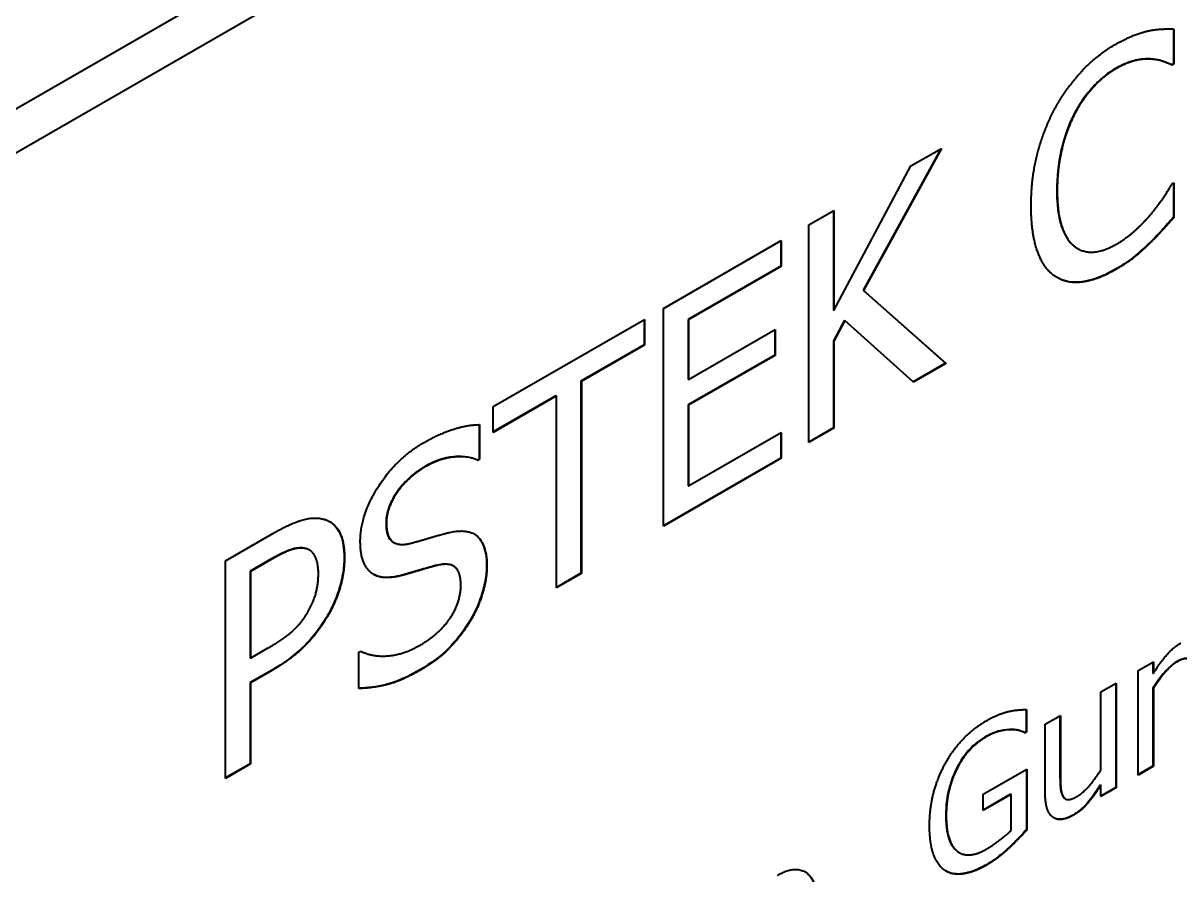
# Model space of a CAD drawing. Header units: inches. Extents: x 6934 to 18973, y 4254 to 7629.
# Drawn here: x 11221.65 to 11239.04, y 6575.24 to 6588.04 of the extents above; entities that cross this region are included whole.
import ezdxf

# ---------------------------------------------------------------- set-up
doc = ezdxf.new("R2010")
doc.units = ezdxf.units.IN
doc.header["$MEASUREMENT"] = 0
doc.layers.add('POWER SUPPLY CASE OUTLINE$0$가시적인 것(ISO)', color=3, linetype='Continuous', lineweight=40, true_color=0x00ff00)
doc.layers.add('POWER SUPPLY CASE OUTLINE$0$가시적인 좁은 것(ISO)', color=3, linetype='Continuous', lineweight=35, true_color=0x00ff00)

msp = doc.modelspace()

# ---------------------------------------------------------------- linework, layer by layer
at = {"layer": 'POWER SUPPLY CASE OUTLINE$0$가시적인 것(ISO)'}
for p, q in [((11194.708, 6571.303), (11268.247, 6613.651)), ((11268.252, 6613.648), (11194.713, 6571.299)), ((11195.231, 6570.944), (11267.734, 6612.695)), ((11238.943, 6587.954), (11238.943, 6587.432)), ((11238.948, 6587.954), (11238.948, 6587.429)), ((11238.943, 6587.432), (11238.913, 6587.415)), ((11238.913, 6587.415), (11238.919, 6587.412)), ((11238.948, 6587.429), (11238.919, 6587.412)), ((11238.943, 6587.432), (11238.948, 6587.429)), ((11235.455, 6586.16), (11234.284, 6584.025)), ((11234.997, 6585.896), (11235.455, 6586.16)), ((11235.444, 6586.153), (11234.278, 6584.028)), ((11233.837, 6583.725), (11234.997, 6585.896)), ((11238.921, 6585.627), (11238.948, 6585.643)), ((11238.943, 6585.64), (11238.943, 6585.127)), ((11238.948, 6585.643), (11238.948, 6585.124)), ((11233.461, 6585.011), (11233.837, 6585.228)), ((11233.831, 6585.224), (11233.831, 6583.728)), ((11233.837, 6585.228), (11233.837, 6583.725)), ((11238.943, 6585.127), (11238.948, 6585.124)), ((11233.461, 6581.741), (11233.461, 6585.011)), ((11231.279, 6583.755), (11233.049, 6584.774)), ((11233.043, 6584.77), (11233.043, 6584.39)), ((11233.049, 6584.774), (11233.049, 6584.387)), ((11237.498, 6584.657), (11237.504, 6584.653)), ((11238.567, 6584.725), (11238.572, 6584.722)), ((11233.043, 6584.39), (11231.649, 6583.588)), ((11233.049, 6584.387), (11231.655, 6583.584)), ((11233.043, 6584.39), (11233.049, 6584.387)), ((11234.278, 6584.028), (11235.518, 6582.932)), ((11234.278, 6584.028), (11234.284, 6584.025)), ((11234.284, 6584.025), (11235.524, 6582.929)), ((11231.279, 6580.485), (11231.279, 6583.755)), ((11233.831, 6583.728), (11233.837, 6583.725)), ((11228.719, 6582.28), (11230.993, 6583.59)), ((11230.987, 6583.586), (11230.987, 6583.206)), ((11230.993, 6583.59), (11230.993, 6583.203)), ((11231.649, 6583.588), (11231.655, 6583.584)), ((11231.649, 6583.588), (11231.649, 6582.692)), ((11231.655, 6583.584), (11231.655, 6582.689)), ((11233.996, 6583.577), (11233.831, 6583.267)), ((11234.002, 6583.574), (11233.837, 6583.264)), ((11233.996, 6583.577), (11234.002, 6583.574)), ((11235.036, 6582.648), (11234.002, 6583.574)), ((11231.655, 6582.689), (11232.955, 6583.437)), ((11232.949, 6583.434), (11232.949, 6583.053)), ((11232.955, 6583.437), (11232.955, 6583.05)), ((11230.987, 6583.206), (11230.038, 6582.66)), ((11230.993, 6583.203), (11230.044, 6582.656)), ((11230.987, 6583.206), (11230.993, 6583.203)), ((11233.831, 6583.267), (11233.831, 6581.961)), ((11233.831, 6583.267), (11233.837, 6583.264)), ((11233.837, 6583.264), (11233.837, 6581.958)), ((11232.949, 6583.053), (11231.649, 6582.305)), ((11232.955, 6583.05), (11231.655, 6582.302)), ((11232.949, 6583.053), (11232.955, 6583.05)), ((11235.518, 6582.932), (11235.031, 6582.652)), ((11235.524, 6582.929), (11235.036, 6582.648)), ((11235.518, 6582.932), (11235.524, 6582.929)), ((11231.649, 6582.692), (11231.655, 6582.689)), ((11230.038, 6582.66), (11230.038, 6579.776)), ((11230.038, 6582.66), (11230.044, 6582.656)), ((11230.044, 6582.656), (11230.044, 6579.773)), ((11229.662, 6582.443), (11228.719, 6581.9)), ((11229.668, 6582.44), (11228.719, 6581.893)), ((11229.662, 6582.443), (11229.668, 6582.44)), ((11229.668, 6579.557), (11229.668, 6582.44)), ((11228.719, 6581.893), (11228.719, 6582.28)), ((11231.649, 6582.305), (11231.655, 6582.302)), ((11231.649, 6582.305), (11231.649, 6581.091)), ((11231.655, 6582.302), (11231.655, 6581.088)), ((11228.509, 6582.009), (11228.509, 6581.493)), ((11228.515, 6582.009), (11228.515, 6581.49)), ((11231.655, 6581.088), (11233.049, 6581.89)), ((11233.043, 6581.887), (11233.043, 6581.507)), ((11233.049, 6581.89), (11233.049, 6581.504)), ((11233.831, 6581.961), (11233.461, 6581.748)), ((11233.837, 6581.958), (11233.461, 6581.741)), ((11233.831, 6581.961), (11233.837, 6581.958)), ((11228.509, 6581.493), (11228.482, 6581.477)), ((11228.482, 6581.477), (11228.487, 6581.474)), ((11228.515, 6581.49), (11228.487, 6581.474)), ((11228.509, 6581.493), (11228.515, 6581.49)), ((11233.043, 6581.507), (11231.279, 6580.491)), ((11233.049, 6581.504), (11231.279, 6580.485)), ((11233.043, 6581.507), (11233.049, 6581.504)), ((11231.649, 6581.091), (11231.655, 6581.088)), ((11224.696, 6579.964), (11225.407, 6580.373)), ((11225.952, 6580.127), (11225.957, 6580.124)), ((11227.22, 6580.242), (11227.226, 6580.239)), ((11224.696, 6576.694), (11224.696, 6579.964)), ((11225.378, 6579.987), (11225.066, 6579.807)), ((11225.384, 6579.984), (11225.072, 6579.804)), ((11225.066, 6579.807), (11225.072, 6579.804)), ((11225.066, 6579.807), (11225.066, 6578.503)), ((11225.072, 6579.804), (11225.072, 6578.5)), ((11228.117, 6579.887), (11228.122, 6579.883)), ((11230.038, 6579.776), (11229.668, 6579.563)), ((11230.044, 6579.773), (11229.668, 6579.557)), ((11230.038, 6579.776), (11230.044, 6579.773)), ((11225.072, 6578.5), (11225.329, 6578.648)), ((11226.702, 6578.591), (11226.729, 6578.606)), ((11226.702, 6578.045), (11226.702, 6578.591)), ((11225.066, 6578.503), (11225.072, 6578.5)), ((11238.411, 6578.314), (11238.64, 6578.446)), ((11238.634, 6578.443), (11238.634, 6578.275)), ((11238.64, 6578.446), (11238.64, 6578.271)), ((11225.385, 6578.316), (11225.066, 6578.132)), ((11225.391, 6578.313), (11225.072, 6578.129)), ((11238.411, 6576.744), (11238.411, 6578.314)), ((11238.634, 6578.275), (11238.64, 6578.271)), ((11225.066, 6578.132), (11225.072, 6578.129)), ((11225.066, 6578.132), (11225.066, 6576.913)), ((11225.072, 6578.129), (11225.072, 6576.91)), ((11237.851, 6577.992), (11238.079, 6578.123)), ((11237.851, 6576.818), (11237.851, 6577.992)), ((11238.074, 6578.12), (11238.074, 6576.556)), ((11238.079, 6578.123), (11238.079, 6576.553)), ((11238.634, 6578.052), (11238.634, 6576.879)), ((11238.634, 6578.052), (11238.64, 6578.049)), ((11238.64, 6578.049), (11238.64, 6576.875)), ((11236.726, 6577.727), (11236.726, 6577.394)), ((11236.731, 6577.727), (11236.731, 6577.391)), ((11237.013, 6577.509), (11237.242, 6577.641)), ((11237.242, 6577.641), (11237.242, 6576.745)), ((11237.013, 6576.49), (11237.013, 6577.509)), ((11237.236, 6577.638), (11237.236, 6576.749)), ((11236.476, 6577.427), (11236.482, 6577.424)), ((11236.726, 6577.394), (11236.705, 6577.382)), ((11236.705, 6577.382), (11236.711, 6577.379)), ((11236.731, 6577.391), (11236.711, 6577.379)), ((11236.726, 6577.394), (11236.731, 6577.391)), ((11225.066, 6576.913), (11224.696, 6576.7)), ((11225.072, 6576.91), (11224.696, 6576.694)), ((11225.066, 6576.913), (11225.072, 6576.91)), ((11236.081, 6576.455), (11236.739, 6576.834)), ((11236.733, 6576.831), (11236.733, 6575.923)), ((11236.739, 6576.834), (11236.739, 6575.92)), ((11238.634, 6576.879), (11238.411, 6576.75)), ((11238.64, 6576.875), (11238.411, 6576.744)), ((11238.634, 6576.879), (11238.64, 6576.875)), ((11237.845, 6576.597), (11237.851, 6576.594)), ((11236.495, 6576.456), (11236.081, 6576.218)), ((11236.081, 6576.211), (11236.081, 6576.455)), ((11236.501, 6576.453), (11236.081, 6576.211)), ((11236.495, 6576.456), (11236.501, 6576.453)), ((11236.501, 6575.912), (11236.501, 6576.453)), ((11237.851, 6576.421), (11237.851, 6576.594)), ((11238.074, 6576.556), (11237.851, 6576.427)), ((11238.079, 6576.553), (11237.851, 6576.421)), ((11238.074, 6576.556), (11238.079, 6576.553)), ((11237.314, 6576.388), (11237.32, 6576.385)), ((11236.733, 6575.923), (11236.739, 6575.92)), ((11235.687, 6575.604), (11235.693, 6575.601)), ((11235.722, 6575.58), (11235.727, 6575.577))]:
    msp.add_line(p, q, dxfattribs=at)
msp.add_ellipse((11213.896, 6575.412), major_axis=(-7.378, -4.995), ratio=0.327963, start_param=1.72774, end_param=5.619094, dxfattribs=at)
for points, degree in [([(11238.075, 6587.727), (11238.217, 6587.808), (11238.467, 6587.905), (11238.572, 6587.928)], 2), ([(11238.572, 6587.928), (11238.664, 6587.947), (11238.854, 6587.958), (11238.948, 6587.954)], 2), ([(11237.156, 6586.747), (11237.326, 6587.064), (11237.789, 6587.562), (11238.075, 6587.727)], 2), ([(11238.6, 6587.501), (11238.492, 6587.508), (11238.238, 6587.449), (11238.073, 6587.354)], 2), ([(11238.919, 6587.412), (11238.868, 6587.436), (11238.712, 6587.495), (11238.6, 6587.501)], 2), ([(11238.073, 6587.354), (11237.892, 6587.25), (11237.569, 6586.892), (11237.447, 6586.657)], 2), ([(11236.803, 6585.298), (11236.803, 6585.709), (11236.984, 6586.423), (11237.156, 6586.747)], 2), ([(11237.447, 6586.657), (11237.328, 6586.422), (11237.195, 6585.839), (11237.195, 6585.524)], 2), ([(11237.195, 6585.524), (11237.195, 6585.187), (11237.335, 6584.783), (11237.456, 6584.686)], 2), ([(11238.621, 6585.192), (11238.724, 6585.32), (11238.877, 6585.552), (11238.921, 6585.627)], 2), ([(11237.158, 6584.241), (11236.989, 6584.355), (11236.803, 6584.885), (11236.803, 6585.298)], 2), ([(11238.073, 6584.715), (11238.236, 6584.808), (11238.513, 6585.061), (11238.621, 6585.192)], 2), ([(11238.948, 6585.124), (11238.854, 6585.019), (11238.689, 6584.831), (11238.572, 6584.722)], 2), ([(11237.451, 6584.689), (11237.466, 6584.677), (11237.482, 6584.666), (11237.498, 6584.657)], 3), ([(11237.456, 6584.686), (11237.575, 6584.593), (11237.894, 6584.612), (11238.073, 6584.715)], 2), ([(11238.572, 6584.722), (11238.449, 6584.603), (11238.238, 6584.434), (11238.068, 6584.336)], 2), ([(11238.068, 6584.336), (11237.793, 6584.177), (11237.328, 6584.124), (11237.158, 6584.241)], 2), ([(11227.674, 6581.737), (11227.912, 6581.874), (11228.334, 6582.008), (11228.515, 6582.009)], 2), ([(11226.722, 6580.254), (11226.722, 6580.651), (11227.259, 6581.498), (11227.674, 6581.737)], 2), ([(11228.487, 6581.474), (11228.352, 6581.539), (11227.93, 6581.508), (11227.699, 6581.375)], 2), ([(11227.699, 6581.375), (11227.438, 6581.225), (11227.114, 6580.755), (11227.114, 6580.524)], 2), ([(11225.407, 6580.373), (11225.659, 6580.518), (11226.012, 6580.626), (11226.147, 6580.595)], 2), ([(11226.147, 6580.595), (11226.305, 6580.562), (11226.484, 6580.281), (11226.484, 6580.008)], 2), ([(11227.114, 6580.524), (11227.114, 6580.318), (11227.305, 6580.181), (11227.483, 6580.228)], 2), ([(11226.906, 6579.768), (11226.819, 6579.827), (11226.722, 6580.063), (11226.722, 6580.254)], 2), ([(11227.483, 6580.228), (11227.603, 6580.26), (11227.949, 6580.363), (11228.063, 6580.39)], 2), ([(11228.063, 6580.39), (11228.354, 6580.454), (11228.625, 6580.194), (11228.625, 6579.889)], 2), ([(11225.888, 6580.149), (11225.799, 6580.167), (11225.56, 6580.085), (11225.384, 6579.984)], 2), ([(11225.952, 6580.127), (11225.931, 6580.139), (11225.908, 6580.148), (11225.882, 6580.153)], 3), ([(11226.092, 6579.769), (11226.092, 6579.938), (11225.991, 6580.129), (11225.888, 6580.149)], 2), ([(11226.484, 6580.008), (11226.484, 6579.796), (11226.353, 6579.339), (11226.236, 6579.139)], 2), ([(11228.233, 6579.594), (11228.233, 6579.79), (11228.066, 6579.938), (11227.884, 6579.895)], 2), ([(11225.932, 6579.191), (11226.016, 6579.338), (11226.092, 6579.612), (11226.092, 6579.769)], 2), ([(11227.373, 6579.749), (11227.227, 6579.709), (11226.995, 6579.711), (11226.906, 6579.768)], 2), ([(11227.884, 6579.895), (11227.754, 6579.862), (11227.536, 6579.795), (11227.373, 6579.749)], 2), ([(11228.625, 6579.889), (11228.625, 6579.695), (11228.49, 6579.247), (11228.368, 6579.047)], 2), ([(11227.603, 6578.685), (11227.914, 6578.865), (11228.233, 6579.348), (11228.233, 6579.594)], 2), ([(11225.329, 6578.648), (11225.558, 6578.78), (11225.84, 6579.027), (11225.932, 6579.191)], 2), ([(11226.236, 6579.139), (11226.09, 6578.888), (11225.693, 6578.487), (11225.391, 6578.313)], 2), ([(11228.368, 6579.047), (11228.233, 6578.826), (11227.889, 6578.474), (11227.63, 6578.325)], 2), ([(11226.729, 6578.606), (11226.915, 6578.512), (11227.385, 6578.56), (11227.603, 6578.685)], 2), ([(11238.64, 6578.271), (11238.742, 6578.437), (11238.94, 6578.663), (11239.052, 6578.727)], 2), ([(11238.992, 6578.442), (11238.907, 6578.393), (11238.726, 6578.184), (11238.64, 6578.049)], 2), ([(11239.205, 6578.447), (11239.177, 6578.491), (11239.077, 6578.491), (11238.992, 6578.442)], 2), ([(11227.63, 6578.325), (11227.323, 6578.148), (11226.892, 6578.048), (11226.702, 6578.045)], 2), ([(11236.139, 6577.565), (11236.231, 6577.619), (11236.398, 6577.684), (11236.475, 6577.701)], 2), ([(11236.475, 6577.701), (11236.536, 6577.716), (11236.686, 6577.728), (11236.731, 6577.727)], 2), ([(11235.514, 6576.919), (11235.624, 6577.12), (11235.946, 6577.455), (11236.139, 6577.565)], 2), ([(11236.111, 6577.308), (11235.85, 6577.158), (11235.527, 6576.518), (11235.527, 6576.14)], 2), ([(11236.482, 6577.424), (11236.409, 6577.424), (11236.219, 6577.371), (11236.111, 6577.308)], 2), ([(11236.711, 6577.379), (11236.665, 6577.399), (11236.57, 6577.427), (11236.482, 6577.424)], 2), ([(11235.276, 6575.987), (11235.276, 6576.239), (11235.399, 6576.711), (11235.514, 6576.919)], 2), ([(11237.498, 6576.425), (11237.582, 6576.473), (11237.771, 6576.693), (11237.851, 6576.818)], 2), ([(11237.242, 6576.745), (11237.242, 6576.62), (11237.258, 6576.465), (11237.286, 6576.42)], 2), ([(11237.136, 6576.106), (11237.077, 6576.145), (11237.013, 6576.33), (11237.013, 6576.49)], 2), ([(11237.286, 6576.42), (11237.314, 6576.375), (11237.409, 6576.374), (11237.498, 6576.425)], 2), ([(11237.851, 6576.594), (11237.745, 6576.426), (11237.556, 6576.207), (11237.438, 6576.14)], 2), ([(11237.28, 6576.423), (11237.289, 6576.408), (11237.301, 6576.396), (11237.314, 6576.388)], 3), ([(11235.527, 6576.14), (11235.527, 6575.929), (11235.612, 6575.663), (11235.693, 6575.601)], 2), ([(11237.438, 6576.14), (11237.35, 6576.089), (11237.193, 6576.066), (11237.136, 6576.106)], 2), ([(11235.512, 6575.307), (11235.398, 6575.38), (11235.276, 6575.72), (11235.276, 6575.987)], 2), ([(11236.128, 6575.629), (11236.23, 6575.688), (11236.432, 6575.838), (11236.501, 6575.912)], 2), ([(11236.739, 6575.92), (11236.693, 6575.87), (11236.538, 6575.707), (11236.472, 6575.647)], 2), ([(11235.687, 6575.604), (11235.698, 6575.595), (11235.71, 6575.587), (11235.722, 6575.58)], 3), ([(11235.693, 6575.601), (11235.77, 6575.537), (11235.99, 6575.55), (11236.128, 6575.629)], 2), ([(11236.472, 6575.647), (11236.382, 6575.565), (11236.238, 6575.452), (11236.137, 6575.394)], 2), ([(11236.137, 6575.394), (11235.945, 6575.283), (11235.627, 6575.235), (11235.512, 6575.307)], 2), ([(11232.989, 6575.236), (11233.265, 6575.395), (11233.595, 6575.151), (11233.595, 6574.756)], 2)]:
    msp.add_open_spline(points, degree=degree, dxfattribs=at)
for points, knots in [([(11238.594, 6587.505), (11238.493, 6587.511), (11238.405, 6587.493), (11238.266, 6587.46), (11238.165, 6587.414), (11238.067, 6587.358)], [-0.0768871, -0.0768871, -0.0768871, -0.0768871, -0.05182526, -0.05182526, 0, 0, 0, 0]), ([(11238.913, 6587.415), (11238.871, 6587.435), (11238.828, 6587.452), (11238.727, 6587.49), (11238.66, 6587.501), (11238.594, 6587.505)], [-0.06961259, -0.06961259, -0.06961259, -0.06961259, -0.03976359, -0.03976359, 0, 0, 0, 0]), ([(11238.067, 6587.358), (11238.003, 6587.321), (11237.939, 6587.276), (11237.805, 6587.162), (11237.745, 6587.099), (11237.599, 6586.929), (11237.514, 6586.8), (11237.441, 6586.661)], [-0.1115081, -0.1115081, -0.1115081, -0.1115081, -0.0870833, -0.0870833, -0.0590765, -0.0590765, 0, 0, 0, 0]), ([(11237.441, 6586.661), (11237.344, 6586.468), (11237.289, 6586.278), (11237.208, 6585.923), (11237.189, 6585.718), (11237.189, 6585.527)], [-0.1476879, -0.1476879, -0.1476879, -0.1476879, -0.0877747, -0.0877747, 0, 0, 0, 0]), ([(11237.189, 6585.527), (11237.189, 6585.209), (11237.236, 6585.045), (11237.315, 6584.842), (11237.373, 6584.751), (11237.451, 6584.689)], [-0.1214512, -0.1214512, -0.1214512, -0.1214512, -0.0642207, -0.0642207, 0, 0, 0, 0]), ([(11238.943, 6585.127), (11238.884, 6585.061), (11238.825, 6584.995), (11238.704, 6584.857), (11238.633, 6584.787), (11238.567, 6584.725)], [-0.0712963, -0.0712963, -0.0712963, -0.0712963, -0.03684318, -0.03684318, 0, 0, 0, 0]), ([(11238.567, 6584.725), (11238.492, 6584.653), (11238.415, 6584.584), (11238.257, 6584.457), (11238.158, 6584.394), (11238.063, 6584.339)], [-0.09903769, -0.09903769, -0.09903769, -0.09903769, -0.05048594, -0.05048594, 0, 0, 0, 0]), ([(11238.063, 6584.339), (11237.963, 6584.282), (11237.864, 6584.235), (11237.674, 6584.172), (11237.583, 6584.153), (11237.383, 6584.145), (11237.282, 6584.169), (11237.193, 6584.219)], [-0.1794107, -0.1794107, -0.1794107, -0.1794107, -0.1270831, -0.1270831, -0.0773401, -0.0773401, -0.0102437, -0.0102437, -0.0102437, -0.0102437]), ([(11228.482, 6581.477), (11228.357, 6581.537), (11228.209, 6581.534), (11227.984, 6581.513), (11227.841, 6581.464), (11227.693, 6581.378)], [-0.1295698, -0.1295698, -0.1295698, -0.1295698, -0.0786324, -0.0786324, 0, 0, 0, 0]), ([(11227.693, 6581.378), (11227.633, 6581.343), (11227.572, 6581.303), (11227.46, 6581.212), (11227.409, 6581.163), (11227.299, 6581.039), (11227.252, 6580.97), (11227.184, 6580.849), (11227.157, 6580.788), (11227.118, 6580.656), (11227.109, 6580.59), (11227.109, 6580.528)], [-0.1251637, -0.1251637, -0.1251637, -0.1251637, -0.10162, -0.10162, -0.0805716, -0.0805716, -0.0542895, -0.0542895, -0.0285675, -0.0285675, 0, 0, 0, 0]), ([(11226.258, 6580.554), (11226.275, 6580.544), (11226.291, 6580.533), (11226.344, 6580.488), (11226.388, 6580.44), (11226.463, 6580.266), (11226.478, 6580.142), (11226.478, 6580.011)], [-0.1262451, -0.1262451, -0.1262451, -0.1262451, -0.1071909, -0.1071909, -0.0602015, -0.0602015, 0, 0, 0, 0]), ([(11227.109, 6580.528), (11227.109, 6580.478), (11227.113, 6580.43), (11227.132, 6580.349), (11227.147, 6580.316), (11227.175, 6580.277), (11227.192, 6580.258), (11227.22, 6580.242)], [-0.2083364, -0.2083364, -0.2083364, -0.2083364, -0.1406606, -0.1406606, -0.079946, -0.079946, -0.0533291, -0.0533291, -0.0533291, -0.0533291]), ([(11228.432, 6580.367), (11228.503, 6580.324), (11228.542, 6580.26), (11228.604, 6580.12), (11228.619, 6580.011), (11228.619, 6579.892)], [-0.08651444, -0.08651444, -0.08651444, -0.08651444, -0.0546459, -0.0546459, 0, 0, 0, 0]), ([(11225.882, 6580.153), (11225.819, 6580.165), (11225.748, 6580.155), (11225.622, 6580.112), (11225.533, 6580.076), (11225.378, 6579.987)], [-0.2007325, -0.2007325, -0.2007325, -0.2007325, -0.0822616, -0.0822616, 0, 0, 0, 0]), ([(11226.478, 6580.011), (11226.478, 6579.933), (11226.472, 6579.853), (11226.44, 6579.663), (11226.415, 6579.575), (11226.357, 6579.389), (11226.302, 6579.264), (11226.231, 6579.142)], [-0.09462629, -0.09462629, -0.09462629, -0.09462629, -0.07620373, -0.07620373, -0.05277517, -0.05277517, 0, 0, 0, 0]), ([(11228.117, 6579.887), (11228.104, 6579.894), (11228.09, 6579.9), (11228.017, 6579.921), (11227.947, 6579.914), (11227.879, 6579.898)], [-0.04830089, -0.04830089, -0.04830089, -0.04830089, -0.03789035, -0.03789035, 0, 0, 0, 0]), ([(11227.368, 6579.752), (11227.228, 6579.714), (11227.144, 6579.713), (11227.035, 6579.714), (11226.973, 6579.73), (11226.917, 6579.761)], [-0.0690036, -0.0690036, -0.0690036, -0.0690036, -0.04585056, -0.04585056, -0.00436716, -0.00436716, -0.00436716, -0.00436716]), ([(11227.879, 6579.898), (11227.799, 6579.878), (11227.72, 6579.856), (11227.553, 6579.805), (11227.453, 6579.776), (11227.368, 6579.752)], [-0.09019349, -0.09019349, -0.09019349, -0.09019349, -0.04673127, -0.04673127, 0, 0, 0, 0]), ([(11228.619, 6579.892), (11228.619, 6579.821), (11228.612, 6579.747), (11228.583, 6579.579), (11228.559, 6579.495), (11228.494, 6579.298), (11228.436, 6579.172), (11228.362, 6579.05)], [-0.1048492, -0.1048492, -0.1048492, -0.1048492, -0.0811011, -0.0811011, -0.0533927, -0.0533927, 0, 0, 0, 0]), ([(11226.231, 6579.142), (11226.182, 6579.059), (11226.129, 6578.979), (11225.992, 6578.8), (11225.924, 6578.729), (11225.738, 6578.541), (11225.562, 6578.418), (11225.385, 6578.316)], [-0.135455, -0.135455, -0.135455, -0.135455, -0.1178819, -0.1178819, -0.0938497, -0.0938497, 0, 0, 0, 0]), ([(11228.362, 6579.05), (11228.234, 6578.84), (11228.113, 6578.712), (11227.928, 6578.523), (11227.777, 6578.416), (11227.624, 6578.328)], [-0.117358, -0.117358, -0.117358, -0.117358, -0.0808701, -0.0808701, 0, 0, 0, 0]), ([(11238.986, 6578.445), (11238.957, 6578.428), (11238.928, 6578.407), (11238.859, 6578.346), (11238.826, 6578.309), (11238.747, 6578.218), (11238.688, 6578.137), (11238.634, 6578.052)], [-0.05288008, -0.05288008, -0.05288008, -0.05288008, -0.04672614, -0.04672614, -0.03775206, -0.03775206, 0, 0, 0, 0]), ([(11239.166, 6578.483), (11239.164, 6578.484), (11239.162, 6578.485), (11239.147, 6578.492), (11239.131, 6578.496), (11239.071, 6578.488), (11239.029, 6578.469), (11238.986, 6578.445)], [-0.04126539, -0.04126539, -0.04126539, -0.04126539, -0.03828666, -0.03828666, -0.02245416, -0.02245416, 0, 0, 0, 0]), ([(11227.624, 6578.328), (11227.324, 6578.155), (11227.163, 6578.116), (11226.965, 6578.07), (11226.831, 6578.051), (11226.702, 6578.048)], [-0.1108632, -0.1108632, -0.1108632, -0.1108632, -0.0769799, -0.0769799, -0.0011095, -0.0011095, -0.0011095, -0.0011095]), ([(11236.105, 6577.312), (11236.066, 6577.289), (11236.027, 6577.263), (11235.952, 6577.203), (11235.916, 6577.17), (11235.819, 6577.065), (11235.764, 6576.988), (11235.671, 6576.823), (11235.619, 6576.715), (11235.537, 6576.427), (11235.521, 6576.279), (11235.521, 6576.143)], [-0.2441297, -0.2441297, -0.2441297, -0.2441297, -0.2102118, -0.2102118, -0.1781248, -0.1781248, -0.1186624, -0.1186624, -0.0626206, -0.0626206, 0, 0, 0, 0]), ([(11236.476, 6577.427), (11236.412, 6577.427), (11236.347, 6577.412), (11236.242, 6577.382), (11236.174, 6577.351), (11236.105, 6577.312)], [-0.05733148, -0.05733148, -0.05733148, -0.05733148, -0.03632461, -0.03632461, 0, 0, 0, 0]), ([(11236.705, 6577.382), (11236.675, 6577.395), (11236.644, 6577.407), (11236.575, 6577.427), (11236.525, 6577.429), (11236.476, 6577.427)], [-0.05329076, -0.05329076, -0.05329076, -0.05329076, -0.02854251, -0.02854251, 0, 0, 0, 0]), ([(11237.236, 6576.749), (11237.236, 6576.637), (11237.241, 6576.567), (11237.252, 6576.489), (11237.262, 6576.452), (11237.28, 6576.423)], [-0.03935745, -0.03935745, -0.03935745, -0.03935745, -0.02028099, -0.02028099, 0, 0, 0, 0]), ([(11237.845, 6576.597), (11237.768, 6576.476), (11237.688, 6576.364), (11237.558, 6576.227), (11237.496, 6576.179), (11237.433, 6576.143)], [-0.07485343, -0.07485343, -0.07485343, -0.07485343, -0.03349978, -0.03349978, 0, 0, 0, 0]), ([(11235.521, 6576.143), (11235.521, 6575.95), (11235.548, 6575.836), (11235.603, 6575.696), (11235.639, 6575.641), (11235.687, 6575.604)], [-0.08410972, -0.08410972, -0.08410972, -0.08410972, -0.03932956, -0.03932956, 0, 0, 0, 0]), ([(11237.433, 6576.143), (11237.399, 6576.123), (11237.366, 6576.108), (11237.309, 6576.089), (11237.274, 6576.08), (11237.205, 6576.077), (11237.174, 6576.085), (11237.146, 6576.1)], [-0.07177064, -0.07177064, -0.07177064, -0.07177064, -0.04471767, -0.04471767, -0.0246166, -0.0246166, -0.00404207, -0.00404207, -0.00404207, -0.00404207]), ([(11236.733, 6575.923), (11236.686, 6575.872), (11236.621, 6575.804), (11236.563, 6575.743), (11236.514, 6575.694), (11236.466, 6575.651)], [-0.03337016, -0.03337016, -0.03337016, -0.03337016, -0.02664967, -0.02664967, 0, 0, 0, 0]), ([(11236.466, 6575.651), (11236.413, 6575.602), (11236.359, 6575.555), (11236.249, 6575.468), (11236.188, 6575.429), (11236.132, 6575.397)], [-0.05902313, -0.05902313, -0.05902313, -0.05902313, -0.02974188, -0.02974188, 0, 0, 0, 0]), ([(11236.132, 6575.397), (11236.062, 6575.357), (11235.993, 6575.324), (11235.861, 6575.277), (11235.798, 6575.262), (11235.657, 6575.252), (11235.584, 6575.266), (11235.52, 6575.302)], [-0.1217861, -0.1217861, -0.1217861, -0.1217861, -0.0851199, -0.0851199, -0.0509926, -0.0509926, -0.0034065, -0.0034065, -0.0034065, -0.0034065]), ([(11233.401, 6575.292), (11233.403, 6575.29), (11233.406, 6575.289), (11233.452, 6575.259), (11233.499, 6575.212), (11233.575, 6575.024), (11233.589, 6574.894), (11233.589, 6574.759)], [-0.116905, -0.116905, -0.116905, -0.116905, -0.1136226, -0.1136226, -0.0617594, -0.0617594, 0, 0, 0, 0])]:
    msp.add_open_spline(points, degree=3, knots=knots, dxfattribs=at)
at = {"layer": 'POWER SUPPLY CASE OUTLINE$0$가시적인 좁은 것(ISO)'}
for p, q in [((11238.594, 6587.505), (11238.6, 6587.501)), ((11238.067, 6587.358), (11238.073, 6587.354)), ((11237.441, 6586.661), (11237.447, 6586.657)), ((11237.189, 6585.527), (11237.195, 6585.524)), ((11237.451, 6584.689), (11237.456, 6584.686)), ((11238.063, 6584.339), (11238.068, 6584.336)), ((11227.693, 6581.378), (11227.699, 6581.375)), ((11227.109, 6580.528), (11227.114, 6580.524)), ((11225.882, 6580.153), (11225.888, 6580.149)), ((11225.378, 6579.987), (11225.384, 6579.984)), ((11226.478, 6580.011), (11226.484, 6580.008)), ((11227.368, 6579.752), (11227.373, 6579.749)), ((11227.879, 6579.898), (11227.884, 6579.895)), ((11228.619, 6579.892), (11228.625, 6579.889)), ((11226.231, 6579.142), (11226.236, 6579.139)), ((11228.362, 6579.05), (11228.368, 6579.047)), ((11238.986, 6578.445), (11238.992, 6578.442)), ((11225.385, 6578.316), (11225.391, 6578.313)), ((11227.624, 6578.328), (11227.63, 6578.325)), ((11236.105, 6577.312), (11236.111, 6577.308)), ((11237.236, 6576.749), (11237.242, 6576.745)), ((11237.28, 6576.423), (11237.286, 6576.42)), ((11235.521, 6576.143), (11235.527, 6576.14)), ((11237.433, 6576.143), (11237.438, 6576.14)), ((11236.466, 6575.651), (11236.472, 6575.647)), ((11236.132, 6575.397), (11236.137, 6575.394))]:
    msp.add_line(p, q, dxfattribs=at)

doc.saveas('drawing.dxf')
